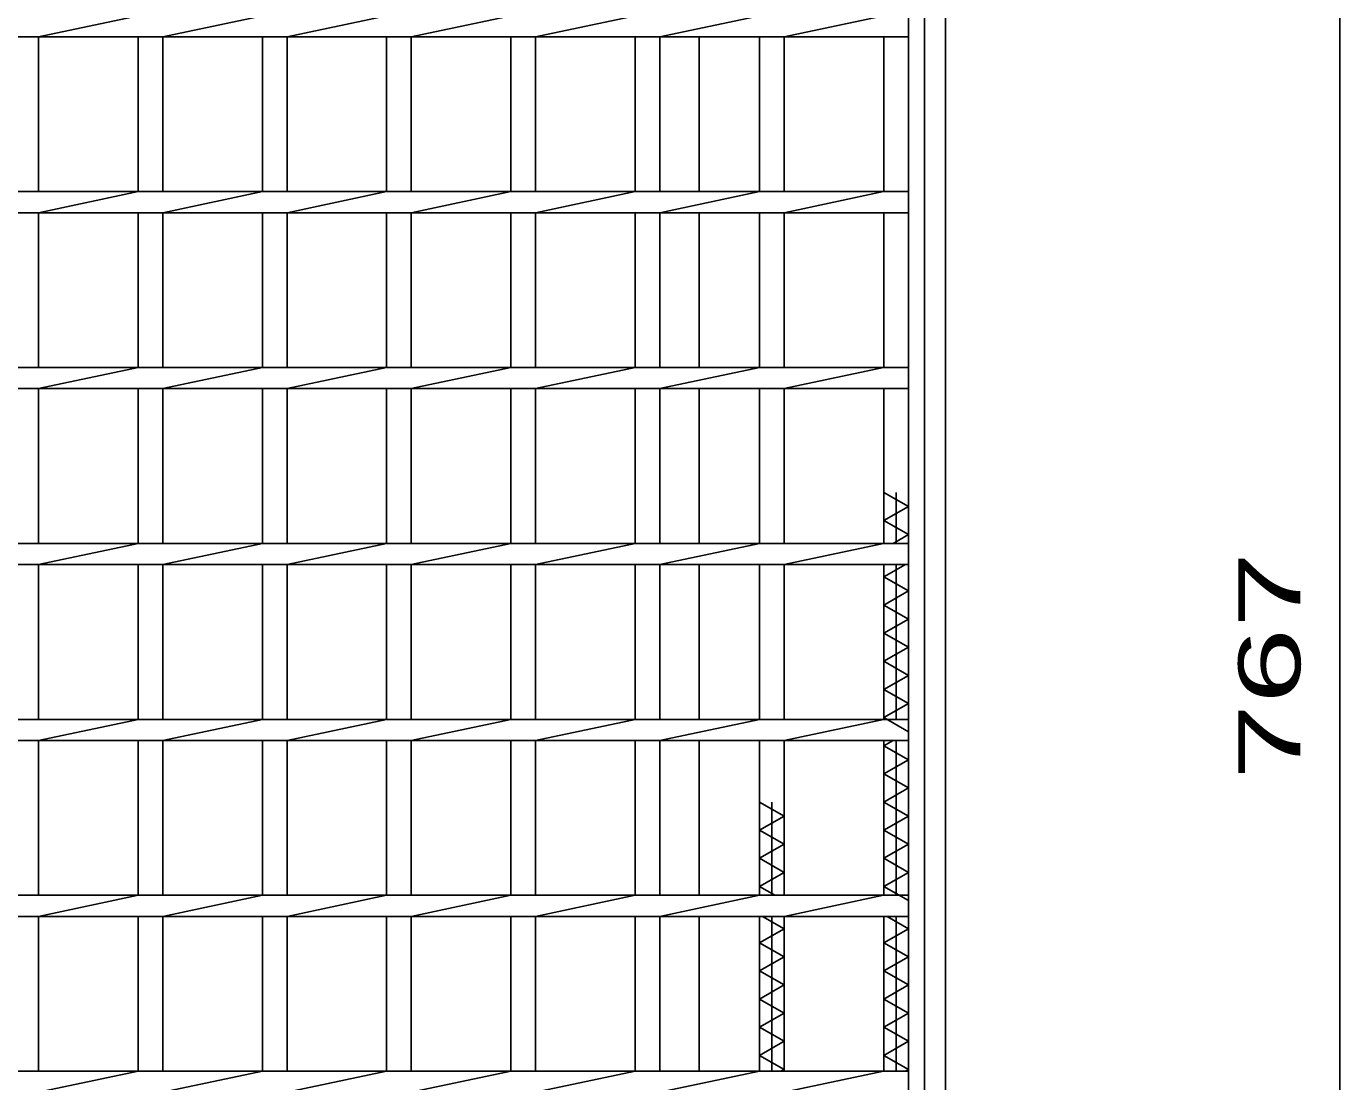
# Model space of a CAD drawing. Units: millimetres, scale not verified. Extents: x -1456 to 1385, y -1026 to 843.
# Drawn here: x -521.7 to -148.5, y -6.5 to 293.5 of the extents above; entities that cross this region are included whole.
import ezdxf
from ezdxf.enums import TextEntityAlignment as Align

# ---------------------------------------------------------------- set-up
doc = ezdxf.new("R2010")
doc.units = ezdxf.units.MM
doc.header["$LTSCALE"] = 8
for name, color, linetype, lineweight in [('16', 3, 'Continuous', 25), ('19', 6, 'Continuous', 25), ('22', 4, 'Continuous', 25)]:
    doc.layers.add(name, color=color, linetype=linetype, lineweight=lineweight)
doc.styles.add('ベクトル', font='')
doc.styles.get('ベクトル').set_extended_font_data('ベクトル')

msp = doc.modelspace()

# ---------------------------------------------------------------- linework, layer by layer
at = {"layer": '16'}
for p, q in [((-271, -287), (-271, 524)), ((-518.2, 290.5), (-489.9, 296.5)), ((-482.9, 290.5), (-454.6, 296.5)), ((-447.6, 290.5), (-419.3, 296.5)), ((-412.3, 290.5), (-384, 296.5)), ((-377, 290.5), (-348.7, 296.5)), ((-341.7, 290.5), (-313.4, 296.5)), ((-306.4, 290.5), (-278.1, 296.5)), ((-271, 290.5), (-271, 296.5)), ((-1090, 290.5), (-271, 290.5)), ((-518.2, 246.5), (-518.2, 290.5)), ((-489.9, 246.5), (-489.9, 290.5)), ((-482.9, 246.5), (-482.9, 290.5)), ((-454.6, 246.5), (-454.6, 290.5)), ((-447.6, 246.5), (-447.6, 290.5)), ((-419.3, 246.5), (-419.3, 290.5)), ((-412.3, 246.5), (-412.3, 290.5)), ((-384, 246.5), (-384, 290.5)), ((-377, 246.5), (-377, 290.5)), ((-348.7, 246.5), (-348.7, 290.5)), ((-341.7, 246.5), (-341.7, 290.5)), ((-313.4, 246.5), (-313.4, 290.5)), ((-306.4, 246.5), (-306.4, 290.5)), ((-278, 246.5), (-278, 290.5)), ((-1090, 246.5), (-271, 246.5)), ((-518.2, 240.5), (-489.9, 246.5)), ((-482.9, 240.5), (-454.6, 246.5)), ((-447.6, 240.5), (-419.3, 246.5)), ((-412.3, 240.5), (-384, 246.5)), ((-377, 240.5), (-348.7, 246.5)), ((-341.7, 240.5), (-313.4, 246.5)), ((-306.4, 240.5), (-278.1, 246.5)), ((-271, 240.5), (-271, 246.5)), ((-1090, 240.5), (-271, 240.5)), ((-518.2, 196.5), (-518.2, 240.5)), ((-489.9, 196.5), (-489.9, 240.5)), ((-482.9, 196.5), (-482.9, 240.5)), ((-454.6, 196.5), (-454.6, 240.5)), ((-447.6, 196.5), (-447.6, 240.5)), ((-419.3, 196.5), (-419.3, 240.5)), ((-412.3, 196.5), (-412.3, 240.5)), ((-384, 196.5), (-384, 240.5)), ((-377, 196.5), (-377, 240.5)), ((-348.7, 196.5), (-348.7, 240.5)), ((-341.7, 196.5), (-341.7, 240.5)), ((-313.4, 196.5), (-313.4, 240.5)), ((-306.4, 196.5), (-306.4, 240.5)), ((-278, 196.5), (-278, 240.5)), ((-1090, 196.5), (-271, 196.5)), ((-518.2, 190.5), (-489.9, 196.5)), ((-482.9, 190.5), (-454.6, 196.5)), ((-447.6, 190.5), (-419.3, 196.5)), ((-412.3, 190.5), (-384, 196.5)), ((-377, 190.5), (-348.7, 196.5)), ((-341.7, 190.5), (-313.4, 196.5)), ((-306.4, 190.5), (-278.1, 196.5)), ((-271, 190.5), (-271, 196.5)), ((-1090, 190.5), (-271, 190.5)), ((-518.2, 146.5), (-518.2, 190.5)), ((-489.9, 146.5), (-489.9, 190.5)), ((-482.9, 146.5), (-482.9, 190.5)), ((-454.6, 146.5), (-454.6, 190.5)), ((-447.6, 146.5), (-447.6, 190.5)), ((-419.3, 146.5), (-419.3, 190.5)), ((-412.3, 146.5), (-412.3, 190.5)), ((-384, 146.5), (-384, 190.5)), ((-377, 146.5), (-377, 190.5)), ((-348.7, 146.5), (-348.7, 190.5)), ((-341.7, 146.5), (-341.7, 190.5)), ((-313.4, 146.5), (-313.4, 190.5)), ((-306.4, 146.5), (-306.4, 190.5)), ((-278, 146.5), (-278, 190.5)), ((-271, 157), (-278, 161)), ((-274.5, 146.5), (-274.5, 161)), ((-278, 153), (-271, 157)), ((-271, 149), (-278, 153)), ((-1090, 146.5), (-271, 146.5)), ((-518.2, 140.5), (-489.9, 146.5)), ((-482.9, 140.5), (-454.6, 146.5)), ((-447.6, 140.5), (-419.3, 146.5)), ((-412.3, 140.5), (-384, 146.5)), ((-377, 140.5), (-348.7, 146.5)), ((-341.7, 140.5), (-313.4, 146.5)), ((-306.4, 140.5), (-278.1, 146.5)), ((-275.375, 146.5), (-271, 149)), ((-271, 140.5), (-271, 146.5)), ((-1090, 140.5), (-271, 140.5)), ((-518.2, 96.5), (-518.2, 140.5)), ((-489.9, 96.5), (-489.9, 140.5)), ((-482.9, 96.5), (-482.9, 140.5)), ((-454.6, 96.5), (-454.6, 140.5)), ((-447.6, 96.5), (-447.6, 140.5)), ((-419.3, 96.5), (-419.3, 140.5)), ((-412.3, 96.5), (-412.3, 140.5)), ((-384, 96.5), (-384, 140.5)), ((-377, 96.5), (-377, 140.5)), ((-348.7, 96.5), (-348.7, 140.5)), ((-341.7, 96.5), (-341.7, 140.5)), ((-313.4, 96.5), (-313.4, 140.5)), ((-306.4, 96.5), (-306.4, 140.5)), ((-278, 96.5), (-278, 140.5)), ((-278, 137), (-271.875, 140.5)), ((-274.5, 96.5), (-274.5, 140.5)), ((-271, 133), (-278, 137)), ((-278, 129), (-271, 133)), ((-271, 125), (-278, 129)), ((-278, 121), (-271, 125)), ((-271, 117), (-278, 121)), ((-278, 113), (-271, 117)), ((-271, 109), (-278, 113)), ((-278, 105), (-271, 109)), ((-271, 101), (-278, 105)), ((-278, 97), (-271, 101)), ((-1090, 96.5), (-271, 96.5)), ((-518.2, 90.5), (-489.9, 96.5)), ((-482.9, 90.5), (-454.6, 96.5)), ((-447.6, 90.5), (-419.3, 96.5)), ((-412.3, 90.5), (-384, 96.5)), ((-377, 90.5), (-348.7, 96.5)), ((-341.7, 90.5), (-313.4, 96.5)), ((-306.4, 90.5), (-278.1, 96.5)), ((-271, 93), (-278, 97)), ((-271, 90.5), (-271, 96.5)), ((-1090, 90.5), (-271, 90.5)), ((-518.2, 46.5), (-518.2, 90.5)), ((-489.9, 46.5), (-489.9, 90.5)), ((-482.9, 46.5), (-482.9, 90.5)), ((-454.6, 46.5), (-454.6, 90.5)), ((-447.6, 46.5), (-447.6, 90.5)), ((-419.3, 46.5), (-419.3, 90.5)), ((-412.3, 46.5), (-412.3, 90.5)), ((-384, 46.5), (-384, 90.5)), ((-377, 46.5), (-377, 90.5)), ((-348.7, 46.5), (-348.7, 90.5)), ((-341.7, 46.5), (-341.7, 90.5)), ((-313.4, 46.5), (-313.4, 90.5)), ((-306.4, 46.5), (-306.4, 90.5)), ((-278, 46.5), (-278, 90.5)), ((-278, 89), (-275.375, 90.5)), ((-274.5, 46.5), (-274.5, 90.5)), ((-271, 85), (-278, 89)), ((-278, 81), (-271, 85)), ((-271, 77), (-278, 81)), ((-278, 73), (-271, 77)), ((-306.4, 69), (-313.4, 73)), ((-309.9, 46.5), (-309.9, 73)), ((-271, 69), (-278, 73)), ((-313.4, 65), (-306.4, 69)), ((-278, 65), (-271, 69)), ((-306.4, 61), (-313.4, 65)), ((-271, 61), (-278, 65)), ((-313.4, 57), (-306.4, 61)), ((-278, 57), (-271, 61)), ((-306.4, 53), (-313.4, 57)), ((-271, 53), (-278, 57)), ((-313.4, 49), (-306.4, 53)), ((-278, 49), (-271, 53)), ((-309.025, 46.5), (-313.4, 49)), ((-271, 45), (-278, 49)), ((-1090, 46.5), (-271, 46.5)), ((-518.2, 40.5), (-489.9, 46.5)), ((-482.9, 40.5), (-454.6, 46.5)), ((-447.6, 40.5), (-419.3, 46.5)), ((-412.3, 40.5), (-384, 46.5)), ((-377, 40.5), (-348.7, 46.5)), ((-341.7, 40.5), (-313.4, 46.5)), ((-306.4, 40.5), (-278.1, 46.5)), ((-271, 40.5), (-271, 46.5)), ((-1090, 40.5), (-271, 40.5)), ((-518.2, -3.5), (-518.2, 40.5)), ((-489.9, -3.5), (-489.9, 40.5)), ((-482.9, -3.5), (-482.9, 40.5)), ((-454.6, -3.5), (-454.6, 40.5)), ((-447.6, -3.5), (-447.6, 40.5)), ((-419.3, -3.5), (-419.3, 40.5)), ((-412.3, -3.5), (-412.3, 40.5)), ((-384, -3.5), (-384, 40.5)), ((-377, -3.5), (-377, 40.5)), ((-348.7, -3.5), (-348.7, 40.5)), ((-341.7, -3.5), (-341.7, 40.5)), ((-313.4, -3.5), (-313.4, 40.5)), ((-306.4, 37), (-312.525, 40.5)), ((-309.9, -3.5), (-309.9, 40.5)), ((-306.4, -3.5), (-306.4, 40.5)), ((-278, -3.5), (-278, 40.5)), ((-271, 37), (-277.125, 40.5)), ((-274.5, -3.5), (-274.5, 40.5)), ((-313.4, 33), (-306.4, 37)), ((-278, 33), (-271, 37)), ((-306.4, 29), (-313.4, 33)), ((-271, 29), (-278, 33)), ((-313.4, 25), (-306.4, 29)), ((-278, 25), (-271, 29)), ((-306.4, 21), (-313.4, 25)), ((-271, 21), (-278, 25)), ((-313.4, 17), (-306.4, 21)), ((-278, 17), (-271, 21)), ((-306.4, 13), (-313.4, 17)), ((-271, 13), (-278, 17)), ((-313.4, 9), (-306.4, 13)), ((-278, 9), (-271, 13)), ((-306.4, 5), (-313.4, 9)), ((-271, 5), (-278, 9)), ((-313.4, 1), (-306.4, 5)), ((-278, 1), (-271, 5)), ((-306.4, -3), (-313.4, 1)), ((-271, -3), (-278, 1)), ((-1090, -3.5), (-271, -3.5)), ((-518.2, -9.5), (-489.9, -3.5)), ((-482.9, -9.5), (-454.6, -3.5)), ((-447.6, -9.5), (-419.3, -3.5)), ((-412.3, -9.5), (-384, -3.5)), ((-377, -9.5), (-348.7, -3.5)), ((-341.7, -9.5), (-313.4, -3.5)), ((-307.275, -3.5), (-306.4, -3)), ((-306.4, -9.5), (-278.1, -3.5)), ((-271.875, -3.5), (-271, -3)), ((-271, -9.5), (-271, -3.5))]:
    msp.add_line(p, q, dxfattribs=at)
at = {"layer": '19'}
for p, q in [((-260.5, -301.5), (-260.5, 538.5)), ((-266.5, -295.5), (-266.5, 532.5)), ((-330.5, 246.5), (-330.5, 290.5)), ((-330.5, 196.5), (-330.5, 240.5)), ((-330.5, 146.5), (-330.5, 190.5)), ((-330.5, 96.5), (-330.5, 140.5)), ((-330.5, 46.5), (-330.5, 90.5)), ((-330.5, -3.5), (-330.5, 40.5))]:
    msp.add_line(p, q, dxfattribs=at)
at = {"layer": '22'}
msp.add_line((-148.5, -265), (-148.5, 502), dxfattribs=at)

# ---------------------------------------------------------------- texts
at = {"layer": '22', "color": 2, "style": 'ベクトル', "width": 1.65}
msp.add_text(' 767 ', height=17.6, rotation=90, dxfattribs=at).set_placement((-168.5, 68.5), align=Align.MIDDLE_LEFT)

doc.saveas('drawing.dxf')
